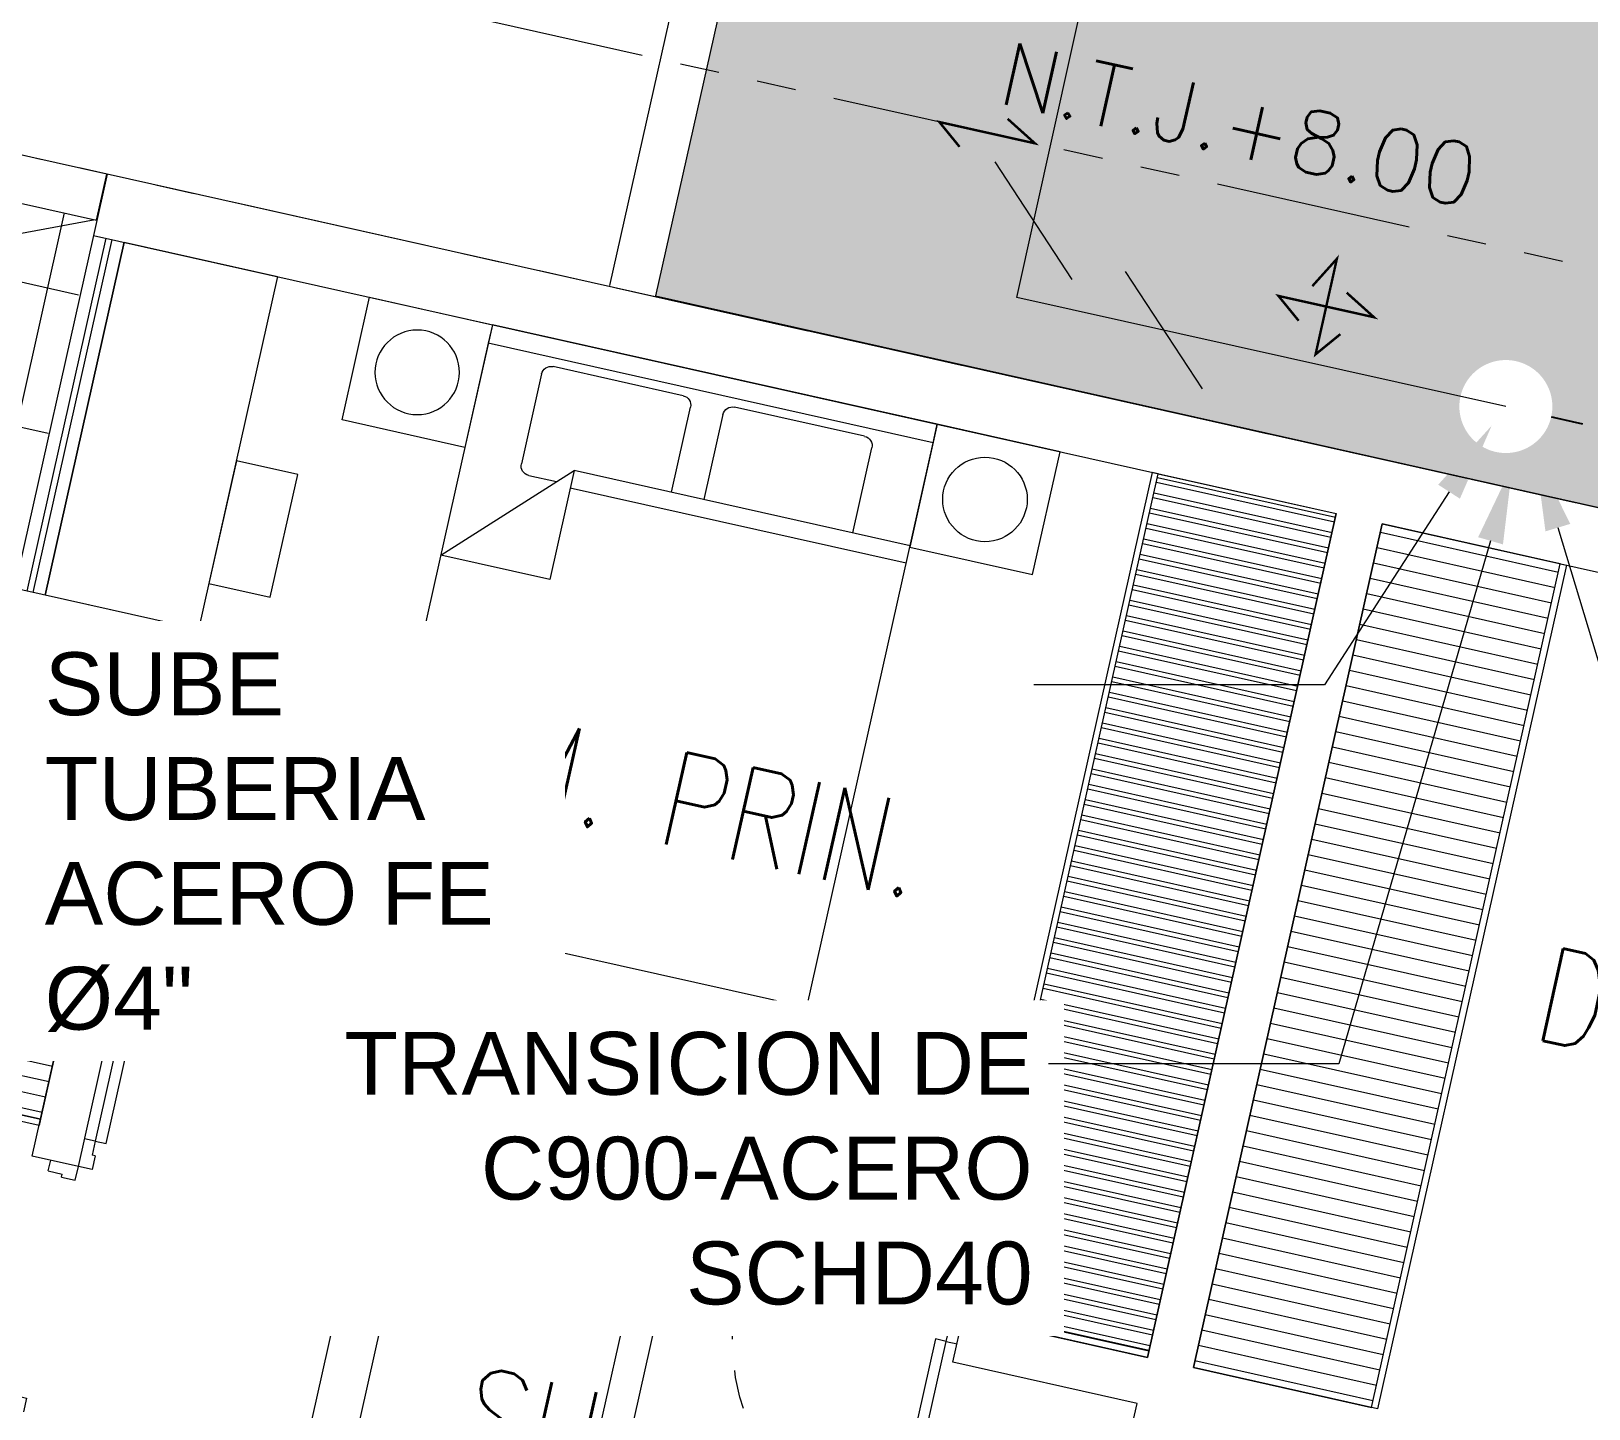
# Model space of a CAD drawing. Header units: millimetres. Extents: x 2471 to 2909, y 1327 to 1568.
# Drawn here: x 2629.57 to 2634.523, y 1510.284 to 1514.666 of the extents above; entities that cross this region are included whole.
import ezdxf
from ezdxf import colors
from ezdxf.entities.mleader import LeaderData, LeaderLine
from ezdxf.enums import TextEntityAlignment as Align
from ezdxf.math import Vec2, Vec3
from ezdxf.xclip import XClip

# ---------------------------------------------------------------- set-up
doc = ezdxf.new("R2010")
doc.units = ezdxf.units.MM
doc.header["$XCLIPFRAME"] = 2
doc.set_wipeout_variables(frame=1)
for name, pattern in [('ACAD_ISO07W100', [3, 0, -3]), ('DASHED2', [0.375, 0.25, -0.125]), ('HIDDEN', [0.375, 0.25, -0.125]), ('HIDDEN2', [0.1875, 0.125, -0.0625]), ('PHANTOM', [2.5, 1.25, -0.25, 0.25, -0.25, 0.25, -0.25])]:
    doc.linetypes.add(name, pattern=pattern)
doc.layers.get('0').update_dxf_attribs({"color": 251, "lineweight": 9})
doc.layers.get('DEFPOINTS').update_dxf_attribs({"color": 251, "lineweight": 9})
for name, color, linetype, lineweight in [('000 SOS 911 - ACCESORIOS ACI', 3, 'Continuous', 9), ('000 SOS 911 SOPORTES ACI', 3, 'Continuous', 25), ('000 SOS 911 TUB. ENTERRADA  ACI', 5, 'DASHED2', 25), ('000 SOS 911 TUBERIA ACI', 3, 'Continuous', 9), ('00_TEXTO_G3S', 7, 'Continuous', 9), ('A-EJES', 251, 'PHANTOM', 13), ('A-ESTRUCTURA-HATCH', 251, 'Continuous', 13), ('A-HATCH', 251, 'Continuous', 13), ('A-MOBILIARIO', 251, 'Continuous', 13), ('A-MURO ALTO', 251, 'Continuous', 13), ('A-MUROS', 251, 'Continuous', 13), ('A-PROYECCIONES', 251, 'HIDDEN', 13), ('A_50_TextoAmbiente', 251, 'Continuous', 13), ('DLP_MOBILIARIO FIJO', 251, 'Continuous', 13), ('DLP_MURO BAJO', 251, 'Continuous', 13), ('DLP_VERDE', 251, 'Continuous', 13), ('NIVELES-NPT', 251, 'Continuous', 13)]:
    doc.layers.add(name, color=color, linetype=linetype, lineweight=lineweight)
doc.styles.add('R100-200', font='romans.shx', dxfattribs={"width": 0.8, "height": 0.3})
doc.styles.add('ROMANS', font='romans.shx', dxfattribs={"width": 0.8})
doc.styles.get("Standard").update_dxf_attribs({"font": 'arial.ttf'})
pattern_1 = [(270, (0.2, 4.2), (0.05, -9e-18), [])]

# ---------------------------------------------------------------- blocks, each defined once
blk = doc.blocks.new('A$C64a6e5d1')
at = {"layer": 'A-EJES', "ltscale": 0.5}
for p, q in [((67.8314, 133.932), (27.5014, 142.9595, 0)), ((67.1393, 133.3285, 0), (27.843, 142.1246, 0))]:
    blk.add_line(p, q, dxfattribs=at)
blk = doc.blocks.new('EST P1')
at = {"layer": 'A-ESTRUCTURA-HATCH'}
h = blk.add_hatch(dxfattribs=at)
h.set_pattern_fill('ANSI31', color=256, scale=0.02)
h.set_pattern_definition([(45, (-226392.07709, -8188203.05961), (-0.04490128060535, 0.04490128060535), [])])
h.paths.add_polyline_path([(-3.61, 5.05), (-3.61, 4.85), (-44.785, 4.85), (-44.785, -0.15), (-46.99, -0.15), (-46.99, -11.15), (-3.61, -11.1501), (-3.61, -11.4001), (-47.24, -11.4001), (-47.24, 0.15), (-45.035, 0.15), (-45.035, 5.05)])
h.paths.add_polyline_path([(5.8757, 4.85), (5.8757, 5.05), (35.53, 5.05), (35.53, 4.85)])
h.paths.add_polyline_path([(47.915, 5.05), (35.58, 5.05), (35.58, 4.85), (47.915, 4.85)])
h.paths.add_polyline_path([(51.865, 4.85), (53.3757, 4.85), (53.3757, 5.05), (51.865, 5.05)])
edge = h.paths.add_edge_path()
edge.add_arc((63.3007, -0.15), 9.7, 360, 540)
edge.add_line((53.6007, -0.15), (53.8007, -0.15))
edge.add_arc((63.3007, -0.15), 9.5, 0.90471, 180, ccw=False)
edge.add_line((72.7995, 0), (70.3507, 0))
edge.add_line((70.3507, 0), (70.3507, -0.1499))
edge.add_line((70.3507, -0.1499), (73.0007, -0.15))
edge = h.paths.add_edge_path()
edge.add_arc((63.3007, -0.15), 3.3, 0.0009, 49.9947)
edge.add_line((65.4221, 2.3777), (65.4222, -0.15))
edge.add_line((65.4222, -0.15), (65.2722, -0.15))
edge.add_line((65.2722, -0.15), (65.2721, 2.4964))
edge.add_arc((63.3007, -0.15), 3.3, 53.3166, 180)
edge.add_line((60.0007, -0.15), (59.8007, -0.15))
edge.add_arc((63.3007, -0.15), 3.5, 2.4574, 179.9999, ccw=False)
edge.add_line((66.7975, 0.0001), (69.4507, 0))
edge.add_line((69.4507, 0), (69.4507, -0.1499))
edge.add_line((69.4507, -0.1499), (66.6007, -0.1499))
h.paths.add_polyline_path([(-3.56, -11.15), (35.53, -11.15), (35.53, -11.4001), (-3.56, -11.4001)])
h.paths.add_polyline_path([(35.58, -11.1501), (71.88, -11.1501), (71.88, -11.4001), (35.58, -11.4)])
blk = doc.blocks.new('A$C47ad906b')
at = {"linetype": 'ACAD_ISO07W100'}
blk.add_blockref('EST P1', (27.0859, 53.6317), dxfattribs=at)
blk = doc.blocks.new('*U844')
for p, q in [((0.01, 0.755), (0.01, 0.8)), ((0.1, 0.765), (0.1, 0.8)), ((0.055, 0.755), (0.01, 0.755)), ((0.1, 0.765), (0.055, 0.765)), ((0.055, 0.755), (0.055, 0.765)), ((0.055, 0.045), (0.01, 0.045)), ((0.01, 0.045), (0.01, 0)), ((0.055, 0.045), (0.055, 0.035)), ((0.1, 0.035), (0.055, 0.035)), ((0.1, 0.035), (0.1, 0))]:
    blk.add_line(p, q)
blk.add_lwpolyline([(0.83, 0.07), (0.83, 0.035), (0.1, 0.035), (0.1, 0.07)], close=True)
at = {"color": 7, "linetype": 'HIDDEN2'}
blk.add_arc((0.0996, 0.034), 0.731, 2.2301, 89.9672, dxfattribs=at)
blk = doc.blocks.new('*U843')
for p, q in [((0.01, 0.855), (0.01, 0.9)), ((0.1, 0.865), (0.1, 0.9)), ((0.055, 0.855), (0.01, 0.855)), ((0.1, 0.865), (0.055, 0.865)), ((0.055, 0.855), (0.055, 0.865)), ((0.055, 0.045), (0.01, 0.045)), ((0.01, 0.045), (0.01, 0)), ((0.055, 0.045), (0.055, 0.035)), ((0.1, 0.035), (0.055, 0.035)), ((0.1, 0.035), (0.1, 0))]:
    blk.add_line(p, q)
blk.add_lwpolyline([(0.93, 0.07), (0.93, 0.035), (0.1, 0.035), (0.1, 0.07)], close=True)
at = {"color": 7, "linetype": 'HIDDEN2'}
blk.add_arc((0.0995, 0.0339), 0.8311, 2.2301, 89.9672, dxfattribs=at)
blk = doc.blocks.new('A$C3E6679A6')
for p, q in [((0, 1.8444), (0.0001, 1.9044)), ((0.0001, 1.9044), (1.4501, 1.9044)), ((1.4501, 1.9044), (1.4501, 1.8444))]:
    blk.add_line(p, q)
at = {"linetype": 'Continuous'}
for p, q in [((0, 1.8444), (1.45, 1.8444)), ((0, 0.0044), (0, 1.8444)), ((1.45, 1.8444), (1.45, 0.0044)), ((0.1867, 1.5087), (0.1867, 1.786)), ((0.2173, 1.8167), (0.6414, 1.8167)), ((0.672, 1.786), (0.672, 1.5087)), ((0.778, 1.5087), (0.778, 1.786)), ((0.8086, 1.8167), (1.2327, 1.8167)), ((1.2633, 1.786), (1.2633, 1.4926)), ((0, 1.5084), (1.0953, 1.5084)), ((1.45, 1.1538), (1.0953, 1.5084)), ((1.0953, 1.5084), (1.0953, 1.1538)), ((1.0953, 1.4524), (0, 1.4524)), ((1.2327, 1.462), (1.1418, 1.462)), ((1.0953, 1.1538), (1.45, 1.1538)), ((1.45, 0.0044), (0, 0.0044))]:
    blk.add_line(p, q, dxfattribs=at)
for centre, start, end in [((0.2173, 1.786), 90, 180), ((0.6414, 1.786), 0, 90), ((0.8086, 1.786), 90, 180), ((1.2327, 1.786), 0, 90), ((1.2327, 1.4926), 270, 0)]:
    blk.add_arc(centre, 0.0306, start, end, dxfattribs=at)
at = {"layer": 'DEFPOINTS', "color": 0, "linetype": 'ByBlock'}
for p in [(0, 1.9044), (0, 0)]:
    blk.add_point(p, dxfattribs=at)
blk = doc.blocks.new('A$C2EBA15F5')
blk.add_lwpolyline([(0, 0.4), (0, 0), (0.4, 0), (0.4, 0.4)], close=True)
blk.add_circle((0.2, 0.2), 0.1344)
blk = doc.blocks.new('*U828')
for p, q in [((0.01, 0.705), (0.01, 0.75)), ((0.1, 0.715), (0.1, 0.75)), ((0.055, 0.705), (0.01, 0.705)), ((0.1, 0.715), (0.055, 0.715)), ((0.055, 0.705), (0.055, 0.715)), ((0.055, 0.045), (0.01, 0.045)), ((0.01, 0.045), (0.01, 0)), ((0.055, 0.045), (0.055, 0.035)), ((0.1, 0.035), (0.055, 0.035)), ((0.1, 0.035), (0.1, 0))]:
    blk.add_line(p, q)
blk.add_lwpolyline([(0.78, 0.07), (0.78, 0.035), (0.1, 0.035), (0.1, 0.07)], close=True)
at = {"color": 7, "linetype": 'HIDDEN2'}
blk.add_arc((0.0996, 0.0341), 0.6809, 2.2301, 89.9672, dxfattribs=at)
blk = doc.blocks.new('TF_P1')
at = {"layer": 'A-HATCH'}
h = blk.add_hatch(dxfattribs=at)
h.set_pattern_fill('ANSI31', color=8, scale=0.005)
h.set_pattern_definition([(45, (-56.61066, -0.533021), (-0.01122532, 0.01122532), [])])
h.paths.add_polyline_path([(1.5, 0.25), (1.7, 0.25), (1.7, 0.45), (1.5, 0.45)])
at = {"layer": 'DLP_MOBILIARIO FIJO'}
h = blk.add_hatch(dxfattribs=at)
h.set_pattern_fill('_USER', color=8, scale=0.05, angle=270, pattern_type=0)
h.set_pattern_definition(pattern_1)
h.paths.add_polyline_path([(0.2, 4.2), (2.95, 4.2), (2.95, 4.78), (0.2, 4.78)])
h = blk.add_hatch(dxfattribs=at)
h.set_pattern_fill('_USER', color=8, scale=0.05, angle=450, pattern_type=0)
h.set_pattern_definition([(90, (9543.784857, 4941.815817), (-0.05, 2e-17), [])])
h.paths.add_polyline_path([(0.2, 4.05), (2.93, 4.05), (2.93, 3.47), (0.2, 3.47)])
h = blk.add_hatch(dxfattribs=at)
h.set_pattern_fill('_USER', color=8, scale=0.05, angle=270, pattern_type=0)
h.set_pattern_definition(pattern_1)
h.paths.add_polyline_path([(0.2, 4.05), (2.95, 4.05), (2.95, 3.47), (0.2, 3.47)])
h = blk.add_hatch(dxfattribs=at)
h.set_pattern_fill('_USER', color=8, scale=0.05, angle=270, pattern_type=0)
h.set_pattern_definition([(270, (2.98, -0.13), (0.05, -9e-18), [])])
h.paths.add_polyline_path([(2.98, -0.13), (2.98, 0.45), (1.7, 0.45), (1.7, 0.25), (1.5, 0.25), (1.5, -0.13)])
at = {"layer": 'A-MOBILIARIO', "color": 8}
for points in [[(0.8, 0.8), (0.8, 0.6), (1.2, 0.6), (1.2, 0.8)], [(1.35, 0.6), (1.35, 0.1), (0.2, 0.1), (0.2, 0.6)], [(1.35, 0.6), (1.35, 0.1), (0.2, 0.1), (0.2, 0.6)]]:
    blk.add_lwpolyline(points, close=True, dxfattribs=at)
at = {"layer": 'A-MUROS', "color": 8}
for p, q in [((2.95, 4.8), (2.95, 4.2)), ((2.95, 4.2), (0.2, 4.2)), ((2.95, 4.05), (0.2, 4.05)), ((2.95, 3.45), (2.95, 4.05)), ((4.25, 4.05), (3.1, 4.05)), ((3.1, 4.05), (3.1, 3.45)), ((3.1, 3.45), (2.95, 3.45)), ((2.95, 2.7), (2.95, 1.5)), ((2.95, 2.7), (3.0968, 2.7)), ((3.1, 1.65), (3.1, 2.7)), ((4.45, 1.65), (3.1, 1.65)), ((2.95, 1.5), (5.1, 1.5)), ((3.1, 0.6), (1.35, 0.6)), ((1.35, 0.6), (1.35, -2.8)), ((3.1, 0.6), (3.1, 0.45)), ((3.1, 0.45), (1.7, 0.45)), ((1.7, 0.45), (1.7, 0.25)), ((1.7, 0.25), (1.5, 0.25)), ((1.5, 0.25), (1.5, -2.65))]:
    blk.add_line(p, q, dxfattribs=at)
blk.add_lwpolyline([(2.95, 4.2), (0.2, 4.2), (0.2, 8.25), (0, 8.25), (0, 0), (0.2, 0), (0.2, 4.05), (2.95, 4.05)], dxfattribs=at)
at = {"layer": 'DLP_MOBILIARIO FIJO', "color": 8}
for p, q in [((0.2, 0.06), (1.35, 0.06)), ((0.2, 0.04), (1.35, 0.04))]:
    blk.add_line(p, q, dxfattribs=at)
at = {"layer": 'DLP_MOBILIARIO FIJO', "color": 8, "elevation": 0}
for points in [[(2.95, 4.8), (2.95, 4.78), (0.2, 4.78), (0.2, 4.8)], [(0.2, 4.2), (2.95, 4.2), (2.95, 4.78), (0.2, 4.78)], [(0.2, 4.05), (2.93, 4.05), (2.93, 3.47), (0.2, 3.47)], [(0.2, 4.05), (2.95, 4.05), (2.95, 3.47), (0.2, 3.47)], [(2.95, 3.45), (2.95, 3.47), (0.2, 3.47), (0.2, 3.45)], [(2.95, 3.45), (2.95, 3.47), (0.2, 3.47), (0.2, 3.45)], [(2.98, 0.45), (3, 0.45), (3, -0.13), (2.98, -0.13)]]:
    blk.add_lwpolyline(points, close=True, dxfattribs=at)
at = {"layer": 'DLP_MOBILIARIO FIJO', "color": 8}
blk.add_lwpolyline([(1.5, 0.45), (2.98, 0.45), (2.98, -0.13), (1.5, -0.13)], close=True, dxfattribs=at)
at = {"layer": 'DLP_MURO BAJO', "color": 8}
for p, q in [((4.45, 2.5), (3.1, 2.5)), ((4.45, 2.4), (3.1, 2.4)), ((0.2, 0.1), (1.35, 0.1)), ((0.2, 0), (1.35, 0))]:
    blk.add_line(p, q, dxfattribs=at)
at = {"layer": 'A-MOBILIARIO', "color": 8, "xscale": -1}
for name, p, rotation in [('*U828', (2.94, 3.45, 0), 180), ('A$C2EBA15F5', (0.2, 1.2999), 180), ('*U844', (3.9, 0.61), 90)]:
    blk.add_blockref(name, p, dxfattribs=dict(at, rotation=rotation))
at = {"layer": 'A-MOBILIARIO', "color": 8}
blk.add_blockref('A$C2EBA15F5', (0.2, 2.7499), dxfattribs=at)
at = {"layer": 'A-MOBILIARIO', "color": 8, "extrusion": (0, 0, -1), "zscale": -1.000000000000001, "rotation": 270}
blk.add_blockref('A$C3E6679A6', (-2.1044, 2.75), dxfattribs=at)
at = {"layer": 'A-MOBILIARIO', "color": 8, "xscale": -1}
blk.add_blockref('*U843', (3.11, 0.6), dxfattribs=at)
blk = doc.blocks.new('A$C4760cff2')
at = {"layer": 'A_50_TextoAmbiente', "style": 'R100-200', "width": 0.8}
for s, rotation, p in [('DORM. PRIN.', 347.3822, (14.6903, 47.0862)), ('DORM. PRIN.', 347.3809, (18.6214, 46.2062)), ('SH. O1', 347.3822, (15.2044, 44.8721))]:
    blk.add_text(s, height=0.3, rotation=rotation, dxfattribs=at).set_placement(p)
blk = doc.blocks.new('Soporte Longitudinal')
at = {"layer": '000 SOS 911 SOPORTES ACI', "const_width": 0.02}
blk.add_lwpolyline([(-0.14, -0.149), (-0.405, 0), (0.405, 0), (0.197, 0.164)], dxfattribs=at)

msp = doc.modelspace()

# ---------------------------------------------------------------- hatches: boundary and pattern name
at = {"layer": 'A-HATCH'}
h = msp.add_hatch(dxfattribs=at)
h.set_pattern_fill('_USER', color=256, scale=0.45, angle=-102.6156, double=1, pattern_type=0)
h.set_pattern_definition([(257.384381858, (-223918.5419, -8186702.8517), (0.439135768104, -0.098284165419), []), (347.384381858, (-223918.5419, -8186702.8517), (0.098284165419, 0.439135768104), [])])
h.paths.add_polyline_path([(2624.8174, 1504.7233), (2621.8896, 1505.3786), (2624.1177, 1515.3321), (2629.773, 1514.0664), (2629.515, 1512.8947), (2626.784, 1513.5058), (2625.7679, 1508.9681), (2626.8417, 1508.7281), (2626.2519, 1506.0933), (2625.1785, 1506.3336)])

# ---------------------------------------------------------------- block references
at = {"color": 1}
msp.add_blockref('A$C64a6e5d1', (2575.8789, 1377.9267), dxfattribs=at)

# ---------------------------------------------------------------- texts
at = {"layer": 'NIVELES-NPT', "style": 'ROMANS'}
msp.add_text('N.T.J.+8.00', height=0.2, rotation=347.3863, dxfattribs=at).set_placement((2633.4111, 1514.3682, 0), align=Align.MIDDLE_CENTER)

# ---------------------------------------------------------------- next in the draw order: block references
at = {"linetype": 'ACAD_ISO07W100'}
ref = msp.add_blockref('A$C47ad906b', (2601.7285, 1500.8349, 0), dxfattribs=dict(at, rotation=257.382711444673))
XClip(ref).set_block_clipping_path([(-32.7771099955, 2.2226421868), (98.966152451, 2.2311685525), (98.9658266148, 7.2312249728), (99.7946497677, 7.2312789899), (100.0860832045, 13.4814635285), (100.1766123548, 17.3149815146), (100.3267845167, 20.5304395065), (97.1711962195, 20.6773210117), (93.5338054346, 23.2807166483), (85.4122358067, 23.2798339301), (85.4121779315, 21.8087508774), (84.8685753467, 21.4595517737), (84.2744105561, 21.0140181032), (83.7236675164, 20.5315185136), (83.2217984032, 20.020823719), (82.9119482925, 19.6642585539), (82.6902667088, 19.3857521464), (82.4208442196, 19.0171344008), (81.5253252406, 21.681570397), (-19.0374325849, 21.6816708043), (-22.9522799095, 17.2482101666), (-26.3217196958, 13.732875739), (-31.4099124894, 12.2080788992), (-35.6628028844, 13.1383932107)])

# ---------------------------------------------------------------- next in the draw order: block references
at = {"color": 251, "rotation": 257.381886132596}
msp.add_blockref('TF_P1', (2629.8114, 1514.2118, 0), dxfattribs=at)

# ---------------------------------------------------------------- next in the draw order: hatches: boundary and pattern name
at = {"layer": 'DLP_VERDE'}
h = msp.add_hatch(dxfattribs=at)
h.set_pattern_fill('AR-SAND', color=256, scale=0.0035, angle=215)
h.set_pattern_definition([(252.5, (-223918.54188, -8186702.85172), (0.1028379063742, -0.1371042579803), [0, -0.135128, 0, -0.15113, 0, -0.1444625]), (222.5, (-223918.54188, -8186702.85172), (0.0150241246165, -0.2957586482646), [0, -0.072898, 0, -0.121793, 0, -0.0466725]), (182.5, (-223918.45231, -8186702.789), (-0.226491538642, -0.159205150185), [0, -0.04445, 0, -0.16002, 0, -0.208915]), (172.5, (-223918.45231, -8186702.789), (-0.174160637763, -0.217199849944), [0, -0.022225, 0, -0.104902, 0, -0.120015])])
h.paths.add_polyline_path([(2640.6861, 1512.2101), (2639.2832, 1505.9427), (2638.8446, 1506.0409), (2638.2548, 1503.4063), (2638.6927, 1503.308), (2638.6833, 1503.2657), (2640.0492, 1502.9593), (2642.083, 1511.855)])
edge = h.paths.add_edge_path()
edge.add_line((2634.7163, 1513.1152), (2635.1742, 1515.1568))
edge.add_arc((2642.9367, 1523.0911), 11.1, 217.64206, 225.62698, ccw=False)
edge.add_arc((2633.7513, 1516.0066), 0.5, 37.6448, 127.5128)
edge.add_line((2633.4469, 1516.4032), (2632.7726, 1515.8856))
edge.add_line((2632.7726, 1515.8856), (2633.508, 1514.9277))
edge.add_line((2633.508, 1514.9277), (2633.389, 1514.8364))
edge.add_line((2633.389, 1514.8364), (2632.6536, 1515.7942))
edge.add_line((2632.6536, 1515.7942), (2631.8602, 1515.1851))
edge.add_line((2631.8602, 1515.1851), (2631.555, 1513.8242))
edge.add_line((2631.555, 1513.8242), (2634.7163, 1513.1152))
edge = h.paths.add_edge_path()
edge.add_line((2635.3006, 1515.035), (2634.8627, 1513.0824))
edge.add_line((2634.8627, 1513.0824), (2637.7153, 1512.4438))
edge.add_line((2637.7153, 1512.4438), (2637.8861, 1513.2067))
edge.add_arc((2642.9367, 1523.0911), 11.1, 226.53294, 242.9345, ccw=False)

# ---------------------------------------------------------------- next in the draw order: linework, layer by layer
at = {"layer": '000 SOS 911 - ACCESORIOS ACI'}
for p, q in [((2632.8801, 1513.877, 0), (2632.6354, 1514.2504, 0)), ((2633.2947, 1513.5284, 0), (2633.0501, 1513.9017, 0))]:
    msp.add_line(p, q, dxfattribs=at)
at = {"layer": '000 SOS 911 TUB. ENTERRADA  ACI', "elevation": 0}
msp.add_lwpolyline([(2634.2591, 1513.4725), (2644.0743, 1511.2667)], dxfattribs=at)
at = {"layer": 'A-MURO ALTO', "elevation": 0}
msp.add_lwpolyline([(2629.8104, 1514.2117), (2624.1505, 1515.4787), (2624.1177, 1515.3323), (2629.7777, 1514.0653)], close=True, dxfattribs=at)
for points in [[(2631.7258, 1515.271), (2631.4086, 1513.857)], [(2631.8602, 1515.1851), (2631.555, 1513.8242)]]:
    msp.add_lwpolyline(points, dxfattribs=at)
at = {"layer": 'A-PROYECCIONES'}
msp.add_line((2629.773, 1514.0664, 0), (2626.7832, 1513.5059, 0), dxfattribs=at)
at = {"layer": 'DLP_VERDE', "color": 58, "true_color": 0x4d6600, "elevation": 0}
msp.add_lwpolyline([(2634.7163, 1513.1152), (2635.1742, 1515.1568, -0.034855), (2634.1472, 1516.312, 0.413539), (2633.4469, 1516.4032), (2632.7726, 1515.8856), (2633.508, 1514.9277), (2633.389, 1514.8364), (2632.6536, 1515.7942), (2631.8602, 1515.1851), (2631.555, 1513.8242)], format="xyb", close=True, dxfattribs=at)

# ---------------------------------------------------------------- next in the draw order: block references
msp.add_blockref('A$C4760cff2', (2615.7147, 1465.2582, 0))
at = {"layer": '000 SOS 911 SOPORTES ACI'}
for p, xscale, yscale, zscale, rotation in [((2632.6096, 1514.3435, 0), 0.384521484375, 0.384521484375, 0.384521484375, 167.4159729581457), ((2633.6879, 1513.7904, 0), 0.3845214843749999, 0.3845214843749999, 0.3845214843749999, 257.4159729581457), ((2633.6879, 1513.7904, 0), 0.384521484375, 0.384521484375, 0.384521484375, 167.4159729581457)]:
    msp.add_blockref('Soporte Longitudinal', p, dxfattribs=dict(at, xscale=xscale, yscale=yscale, zscale=zscale, rotation=rotation))

# ---------------------------------------------------------------- next in the draw order: leaders
at = {"layer": '00_TEXTO_G3S'}
ml = msp.add_multileader_mtext('Standard', dxfattribs=at)
ml.set_content('SUBE TUBERIA C-900 Ø4"', color=256)
ml.set_leader_properties(color=256, linetype='ByLayer', lineweight=-1)
ml.build(insert=Vec2(0, 0))
ml.multileader.update_dxf_attribs({"dogleg_length": 5, "arrow_head_size": 0.25, "scale": 0.5})
ctx = ml.context
ctx.base_point, ctx.scale, ctx.char_height, ctx.arrow_head_size, ctx.landing_gap_size, ctx.plane_origin = Vec3(2635.7012, 1511.9173, 2.3013), 0.5, 0.2, 0.25, 0.05, Vec3(2634.2591, 1513.4725, 2.3013)
notes = []
notes.append((ctx, [(0, (1, 1, 0), (2634.7775, 1511.9173, 2.3013), (1, 0), 0.9236, [(0, [(2634.3522, 1513.3266, 2.3013)], 0, [])])]))
ctx.mtext.insert, ctx.mtext.width, ctx.mtext.defined_height, ctx.mtext.flow_direction = Vec3(2635.7512, 1512.0213, 2.3013), 3.559499, 0.2408, 5
ctx.mtext.has_bg_fill, ctx.mtext.bg_color, ctx.mtext.bg_scale_factor, ctx.mtext.bg_transparency, ctx.mtext.use_window_bg_color = 1, -1027028792, 1.5, 0, 1
for ctx, leaders in notes:
    for number, flags, end, landing, length, lines in leaders:
        leader = LeaderData()
        leader.index, (leader.has_last_leader_line, leader.has_dogleg_vector, leader.attachment_direction) = number, flags
        leader.last_leader_point, leader.dogleg_vector, leader.dogleg_length = Vec3(end), Vec3(landing), length
        for number, points, colour, breaks in lines:
            line = LeaderLine()
            line.index, line.vertices, line.color, line.breaks = number, Vec3.list(points), colors.encode_raw_color(colour), breaks
            leader.lines.append(line)
        ctx.leaders.append(leader)

# ---------------------------------------------------------------- next in the draw order: wipeouts: each hides what was drawn before it
msp.add_wipeout([(2634.407, 1513.4725), (2634.407, 1513.4743), (2634.407, 1513.4762), (2634.4069, 1513.478), (2634.4068, 1513.4799), (2634.4067, 1513.4817), (2634.4066, 1513.4836), (2634.4064, 1513.4854), (2634.4063, 1513.4873), (2634.4061, 1513.4891), (2634.4058, 1513.491), (2634.4056, 1513.4928), (2634.4053, 1513.4947), (2634.405, 1513.4965), (2634.4047, 1513.4983), (2634.4044, 1513.5002), (2634.404, 1513.502), (2634.4037, 1513.5038), (2634.4032, 1513.5056), (2634.4028, 1513.5074), (2634.4024, 1513.5092), (2634.4019, 1513.511), (2634.4014, 1513.5128), (2634.4009, 1513.5146), (2634.4003, 1513.5164), (2634.3998, 1513.5182), (2634.3992, 1513.5199), (2634.3986, 1513.5217), (2634.398, 1513.5234), (2634.3973, 1513.5252), (2634.3966, 1513.5269), (2634.3959, 1513.5286), (2634.3952, 1513.5303), (2634.3945, 1513.532), (2634.3937, 1513.5337), (2634.3929, 1513.5354), (2634.3921, 1513.5371), (2634.3913, 1513.5388), (2634.3905, 1513.5404), (2634.3896, 1513.5421), (2634.3887, 1513.5437), (2634.3878, 1513.5453), (2634.3869, 1513.5469), (2634.3859, 1513.5485), (2634.385, 1513.5501), (2634.384, 1513.5517), (2634.383, 1513.5533), (2634.382, 1513.5548), (2634.3809, 1513.5563), (2634.3799, 1513.5579), (2634.3788, 1513.5594), (2634.3777, 1513.5609), (2634.3765, 1513.5624), (2634.3754, 1513.5638), (2634.3743, 1513.5653), (2634.3731, 1513.5667), (2634.3719, 1513.5681), (2634.3707, 1513.5695), (2634.3694, 1513.5709), (2634.3682, 1513.5723), (2634.3669, 1513.5737), (2634.3657, 1513.575), (2634.3644, 1513.5764), (2634.363, 1513.5777), (2634.3617, 1513.579), (2634.3604, 1513.5802), (2634.359, 1513.5815), (2634.3576, 1513.5828), (2634.3562, 1513.584), (2634.3548, 1513.5852), (2634.3534, 1513.5864), (2634.352, 1513.5876), (2634.3505, 1513.5887), (2634.349, 1513.5899), (2634.3476, 1513.591), (2634.3461, 1513.5921), (2634.3445, 1513.5932), (2634.343, 1513.5942), (2634.3415, 1513.5953), (2634.3399, 1513.5963), (2634.3384, 1513.5973), (2634.3368, 1513.5983), (2634.3352, 1513.5993), (2634.3336, 1513.6002), (2634.332, 1513.6011), (2634.3304, 1513.602), (2634.3287, 1513.6029), (2634.3271, 1513.6038), (2634.3254, 1513.6046), (2634.3238, 1513.6055), (2634.3221, 1513.6063), (2634.3204, 1513.607), (2634.3187, 1513.6078), (2634.317, 1513.6085), (2634.3153, 1513.6092), (2634.3136, 1513.6099), (2634.3118, 1513.6106), (2634.3101, 1513.6113), (2634.3084, 1513.6119), (2634.3066, 1513.6125), (2634.3048, 1513.6131), (2634.3031, 1513.6137), (2634.3013, 1513.6142), (2634.2995, 1513.6147), (2634.2977, 1513.6152), (2634.2959, 1513.6157), (2634.2941, 1513.6161), (2634.2923, 1513.6166), (2634.2905, 1513.617), (2634.2887, 1513.6173), (2634.2868, 1513.6177), (2634.285, 1513.618), (2634.2832, 1513.6184), (2634.2814, 1513.6186), (2634.2795, 1513.6189), (2634.2777, 1513.6192), (2634.2758, 1513.6194), (2634.274, 1513.6196), (2634.2721, 1513.6198), (2634.2703, 1513.6199), (2634.2684, 1513.62), (2634.2666, 1513.6201), (2634.2647, 1513.6202), (2634.2629, 1513.6203), (2634.261, 1513.6203), (2634.2591, 1513.6203), (2634.2573, 1513.6203), (2634.2554, 1513.6203), (2634.2536, 1513.6202), (2634.2517, 1513.6201), (2634.2499, 1513.62), (2634.248, 1513.6199), (2634.2462, 1513.6198), (2634.2443, 1513.6196), (2634.2425, 1513.6194), (2634.2406, 1513.6192), (2634.2388, 1513.6189), (2634.2369, 1513.6186), (2634.2351, 1513.6184), (2634.2333, 1513.618), (2634.2314, 1513.6177), (2634.2296, 1513.6173), (2634.2278, 1513.617), (2634.226, 1513.6166), (2634.2242, 1513.6161), (2634.2224, 1513.6157), (2634.2206, 1513.6152), (2634.2188, 1513.6147), (2634.217, 1513.6142), (2634.2152, 1513.6137), (2634.2134, 1513.6131), (2634.2117, 1513.6125), (2634.2099, 1513.6119), (2634.2082, 1513.6113), (2634.2064, 1513.6106), (2634.2047, 1513.6099), (2634.203, 1513.6092), (2634.2013, 1513.6085), (2634.1996, 1513.6078), (2634.1979, 1513.607), (2634.1962, 1513.6063), (2634.1945, 1513.6055), (2634.1928, 1513.6046), (2634.1912, 1513.6038), (2634.1895, 1513.6029), (2634.1879, 1513.602), (2634.1863, 1513.6011), (2634.1847, 1513.6002), (2634.1831, 1513.5993), (2634.1815, 1513.5983), (2634.1799, 1513.5973), (2634.1783, 1513.5963), (2634.1768, 1513.5953), (2634.1753, 1513.5942), (2634.1737, 1513.5932), (2634.1722, 1513.5921), (2634.1707, 1513.591), (2634.1692, 1513.5899), (2634.1678, 1513.5887), (2634.1663, 1513.5876), (2634.1649, 1513.5864), (2634.1635, 1513.5852), (2634.1621, 1513.584), (2634.1607, 1513.5828), (2634.1593, 1513.5815), (2634.1579, 1513.5802), (2634.1566, 1513.579), (2634.1552, 1513.5777), (2634.1539, 1513.5764), (2634.1526, 1513.575), (2634.1513, 1513.5737), (2634.1501, 1513.5723), (2634.1488, 1513.5709), (2634.1476, 1513.5695), (2634.1464, 1513.5681), (2634.1452, 1513.5667), (2634.144, 1513.5653), (2634.1429, 1513.5638), (2634.1417, 1513.5624), (2634.1406, 1513.5609), (2634.1395, 1513.5594), (2634.1384, 1513.5579), (2634.1374, 1513.5563), (2634.1363, 1513.5548), (2634.1353, 1513.5533), (2634.1343, 1513.5517), (2634.1333, 1513.5501), (2634.1323, 1513.5485), (2634.1314, 1513.5469), (2634.1305, 1513.5453), (2634.1296, 1513.5437), (2634.1287, 1513.5421), (2634.1278, 1513.5404), (2634.127, 1513.5388), (2634.1261, 1513.5371), (2634.1253, 1513.5354), (2634.1246, 1513.5337), (2634.1238, 1513.532), (2634.1231, 1513.5303), (2634.1224, 1513.5286), (2634.1217, 1513.5269), (2634.121, 1513.5252), (2634.1203, 1513.5234), (2634.1197, 1513.5217), (2634.1191, 1513.5199), (2634.1185, 1513.5182), (2634.1179, 1513.5164), (2634.1174, 1513.5146), (2634.1169, 1513.5128), (2634.1164, 1513.511), (2634.1159, 1513.5092), (2634.1155, 1513.5074), (2634.115, 1513.5056), (2634.1146, 1513.5038), (2634.1143, 1513.502), (2634.1139, 1513.5002), (2634.1136, 1513.4983), (2634.1132, 1513.4965), (2634.1129, 1513.4947), (2634.1127, 1513.4928), (2634.1124, 1513.491), (2634.1122, 1513.4891), (2634.112, 1513.4873), (2634.1118, 1513.4854), (2634.1117, 1513.4836), (2634.1116, 1513.4817), (2634.1115, 1513.4799), (2634.1114, 1513.478), (2634.1113, 1513.4762), (2634.1113, 1513.4743), (2634.1113, 1513.4725), (2634.1113, 1513.4706), (2634.1113, 1513.4687), (2634.1114, 1513.4669), (2634.1115, 1513.465), (2634.1116, 1513.4632), (2634.1117, 1513.4613), (2634.1118, 1513.4595), (2634.112, 1513.4576), (2634.1122, 1513.4558), (2634.1124, 1513.4539), (2634.1127, 1513.4521), (2634.1129, 1513.4502), (2634.1132, 1513.4484), (2634.1136, 1513.4466), (2634.1139, 1513.4447), (2634.1143, 1513.4429), (2634.1146, 1513.4411), (2634.115, 1513.4393), (2634.1155, 1513.4375), (2634.1159, 1513.4357), (2634.1164, 1513.4339), (2634.1169, 1513.4321), (2634.1174, 1513.4303), (2634.1179, 1513.4285), (2634.1185, 1513.4268), (2634.1191, 1513.425), (2634.1197, 1513.4232), (2634.1203, 1513.4215), (2634.121, 1513.4198), (2634.1217, 1513.418), (2634.1224, 1513.4163), (2634.1231, 1513.4146), (2634.1238, 1513.4129), (2634.1246, 1513.4112), (2634.1253, 1513.4095), (2634.1261, 1513.4078), (2634.127, 1513.4062), (2634.1278, 1513.4045), (2634.1287, 1513.4029), (2634.1296, 1513.4012), (2634.1305, 1513.3996), (2634.1314, 1513.398), (2634.1323, 1513.3964), (2634.1333, 1513.3948), (2634.1343, 1513.3932), (2634.1353, 1513.3917), (2634.1363, 1513.3901), (2634.1374, 1513.3886), (2634.1384, 1513.3871), (2634.1395, 1513.3855), (2634.1406, 1513.384), (2634.1417, 1513.3826), (2634.1429, 1513.3811), (2634.144, 1513.3796), (2634.1452, 1513.3782), (2634.1464, 1513.3768), (2634.1476, 1513.3754), (2634.1488, 1513.374), (2634.1501, 1513.3726), (2634.1513, 1513.3712), (2634.1526, 1513.3699), (2634.1539, 1513.3686), (2634.1552, 1513.3672), (2634.1566, 1513.3659), (2634.1579, 1513.3647), (2634.1593, 1513.3634), (2634.1607, 1513.3622), (2634.1621, 1513.3609), (2634.1635, 1513.3597), (2634.1649, 1513.3585), (2634.1663, 1513.3573), (2634.1678, 1513.3562), (2634.1692, 1513.355), (2634.1707, 1513.3539), (2634.1722, 1513.3528), (2634.1737, 1513.3517), (2634.1753, 1513.3507), (2634.1768, 1513.3496), (2634.1783, 1513.3486), (2634.1799, 1513.3476), (2634.1815, 1513.3466), (2634.1831, 1513.3457), (2634.1847, 1513.3447), (2634.1863, 1513.3438), (2634.1879, 1513.3429), (2634.1895, 1513.342), (2634.1912, 1513.3411), (2634.1928, 1513.3403), (2634.1945, 1513.3395), (2634.1962, 1513.3387), (2634.1979, 1513.3379), (2634.1996, 1513.3371), (2634.2013, 1513.3364), (2634.203, 1513.3357), (2634.2047, 1513.335), (2634.2064, 1513.3343), (2634.2082, 1513.3336), (2634.2099, 1513.333), (2634.2117, 1513.3324), (2634.2134, 1513.3318), (2634.2152, 1513.3313), (2634.217, 1513.3307), (2634.2188, 1513.3302), (2634.2206, 1513.3297), (2634.2224, 1513.3292), (2634.2242, 1513.3288), (2634.226, 1513.3284), (2634.2278, 1513.3279), (2634.2296, 1513.3276), (2634.2314, 1513.3272), (2634.2333, 1513.3269), (2634.2351, 1513.3266), (2634.2369, 1513.3263), (2634.2388, 1513.326), (2634.2406, 1513.3258), (2634.2425, 1513.3255), (2634.2443, 1513.3253), (2634.2462, 1513.3252), (2634.248, 1513.325), (2634.2499, 1513.3249), (2634.2517, 1513.3248), (2634.2536, 1513.3247), (2634.2554, 1513.3246), (2634.2573, 1513.3246), (2634.2591, 1513.3246), (2634.261, 1513.3246), (2634.2629, 1513.3246), (2634.2647, 1513.3247), (2634.2666, 1513.3248), (2634.2684, 1513.3249), (2634.2703, 1513.325), (2634.2721, 1513.3252), (2634.274, 1513.3253), (2634.2758, 1513.3255), (2634.2777, 1513.3258), (2634.2795, 1513.326), (2634.2814, 1513.3263), (2634.2832, 1513.3266), (2634.285, 1513.3269), (2634.2868, 1513.3272), (2634.2887, 1513.3276), (2634.2905, 1513.3279), (2634.2923, 1513.3284), (2634.2941, 1513.3288), (2634.2959, 1513.3292), (2634.2977, 1513.3297), (2634.2995, 1513.3302), (2634.3013, 1513.3307), (2634.3031, 1513.3313), (2634.3048, 1513.3318), (2634.3066, 1513.3324), (2634.3084, 1513.333), (2634.3101, 1513.3336), (2634.3118, 1513.3343), (2634.3136, 1513.335), (2634.3153, 1513.3357), (2634.317, 1513.3364), (2634.3187, 1513.3371), (2634.3204, 1513.3379), (2634.3221, 1513.3387), (2634.3238, 1513.3395), (2634.3254, 1513.3403), (2634.3271, 1513.3411), (2634.3287, 1513.342), (2634.3304, 1513.3429), (2634.332, 1513.3438), (2634.3336, 1513.3447), (2634.3352, 1513.3457), (2634.3368, 1513.3466), (2634.3384, 1513.3476), (2634.3399, 1513.3486), (2634.3415, 1513.3496), (2634.343, 1513.3507), (2634.3445, 1513.3517), (2634.3461, 1513.3528), (2634.3476, 1513.3539), (2634.349, 1513.355), (2634.3505, 1513.3562), (2634.352, 1513.3573), (2634.3534, 1513.3585), (2634.3548, 1513.3597), (2634.3562, 1513.3609), (2634.3576, 1513.3622), (2634.359, 1513.3634), (2634.3604, 1513.3647), (2634.3617, 1513.3659), (2634.363, 1513.3672), (2634.3644, 1513.3686), (2634.3657, 1513.3699), (2634.3669, 1513.3712), (2634.3682, 1513.3726), (2634.3694, 1513.374), (2634.3707, 1513.3754), (2634.3719, 1513.3768), (2634.3731, 1513.3782), (2634.3743, 1513.3796), (2634.3754, 1513.3811), (2634.3765, 1513.3826), (2634.3777, 1513.384), (2634.3788, 1513.3855), (2634.3799, 1513.3871), (2634.3809, 1513.3886), (2634.382, 1513.3901), (2634.383, 1513.3917), (2634.384, 1513.3932), (2634.385, 1513.3948), (2634.3859, 1513.3964), (2634.3869, 1513.398), (2634.3878, 1513.3996), (2634.3887, 1513.4012), (2634.3896, 1513.4029), (2634.3905, 1513.4045), (2634.3913, 1513.4062), (2634.3921, 1513.4078), (2634.3929, 1513.4095), (2634.3937, 1513.4112), (2634.3945, 1513.4129), (2634.3952, 1513.4146), (2634.3959, 1513.4163), (2634.3966, 1513.418), (2634.3973, 1513.4198), (2634.398, 1513.4215), (2634.3986, 1513.4232), (2634.3992, 1513.425), (2634.3998, 1513.4268), (2634.4003, 1513.4285), (2634.4009, 1513.4303), (2634.4014, 1513.4321), (2634.4019, 1513.4339), (2634.4024, 1513.4357), (2634.4028, 1513.4375), (2634.4032, 1513.4393), (2634.4037, 1513.4411), (2634.404, 1513.4429), (2634.4044, 1513.4447), (2634.4047, 1513.4466), (2634.405, 1513.4484), (2634.4053, 1513.4502), (2634.4056, 1513.4521), (2634.4058, 1513.4539), (2634.4061, 1513.4558), (2634.4063, 1513.4576), (2634.4064, 1513.4595), (2634.4066, 1513.4613), (2634.4067, 1513.4632), (2634.4068, 1513.465), (2634.4069, 1513.4669), (2634.407, 1513.4687), (2634.407, 1513.4706)]).translate(0, 0, 0).dxf.layer = '000 SOS 911 TUB. ENTERRADA  ACI'

# ---------------------------------------------------------------- next in the draw order: linework, layer by layer
at = {"layer": '000 SOS 911 TUBERIA ACI', "ltscale": 0.1, "elevation": 0}
msp.add_lwpolyline([(2634.2591, 1513.4725), (2632.7036, 1513.8197), (2633.3435, 1516.7034)], dxfattribs=at)

# ---------------------------------------------------------------- next in the draw order: leaders
at = {"layer": '00_TEXTO_G3S'}
ml = msp.add_multileader_mtext('Standard', dxfattribs=at)
ml.set_content('SUBE TUBERIA ACERO FE Ø4"', color=256)
ml.set_leader_properties(color=256, linetype='ByLayer', lineweight=-1)
ml.build(insert=Vec2(0, 0))
ml.multileader.update_dxf_attribs({"dogleg_length": 5, "arrow_head_size": 0.25, "scale": 0.5})
ctx = ml.context
ctx.base_point, ctx.scale, ctx.char_height, ctx.arrow_head_size, ctx.landing_gap_size, ctx.plane_origin = Vec3(2629.5628, 1512.5868, 2.3013), 0.5, 0.2, 0.25, 0.05, Vec3(2634.2598, 1513.4753, 2.3013)
notes = []
notes.append((ctx, [(1, (1, 1, 0), (2633.6819, 1512.5868, 2.3013), (-1, 0), 0.9236, [(0, [(2634.214, 1513.4117, 2.3013)], 0, [])])]))
ctx.mtext.insert, ctx.mtext.width, ctx.mtext.defined_height, ctx.mtext.flow_direction = Vec3(2629.6128, 1512.6908, 2.3013), 3.109345, 0.078, 5
ctx.mtext.has_bg_fill, ctx.mtext.bg_color, ctx.mtext.bg_scale_factor, ctx.mtext.bg_transparency, ctx.mtext.use_window_bg_color = 1, -1027028792, 1.5, 0, 1
for ctx, leaders in notes:
    for number, flags, end, landing, length, lines in leaders:
        leader = LeaderData()
        leader.index, (leader.has_last_leader_line, leader.has_dogleg_vector, leader.attachment_direction) = number, flags
        leader.last_leader_point, leader.dogleg_vector, leader.dogleg_length = Vec3(end), Vec3(landing), length
        for number, points, colour, breaks in lines:
            line = LeaderLine()
            line.index, line.vertices, line.color, line.breaks = number, Vec3.list(points), colors.encode_raw_color(colour), breaks
            leader.lines.append(line)
        ctx.leaders.append(leader)

# ---------------------------------------------------------------- next in the draw order: leaders
ml = msp.add_multileader_mtext('Standard', dxfattribs=at)
ml.set_content('TRANSICION DE C900-ACERO SCHD40', color=256)
ml.set_leader_properties(color=256, linetype='ByLayer', lineweight=-1)
ml.build(insert=Vec2(0, 0))
ml.multileader.update_dxf_attribs({"dogleg_length": 5, "arrow_head_size": 0.25, "scale": 0.5})
ctx = ml.context
ctx.base_point, ctx.scale, ctx.char_height, ctx.arrow_head_size, ctx.landing_gap_size, ctx.plane_origin = Vec3(2627.5232, 1511.3817, 0), 0.5, 0.2, 0.25, 0.05, Vec3(2634.2869, 1513.3138, 0)
ctx.text_align_type = 2
notes = []
notes.append((ctx, [(1, (1, 1, 0), (2633.728, 1511.3817, 0), (-1, 0), 0.9236, [(0, [(2634.2801, 1513.2855, 0)], 0, [])])]))
ctx.mtext.insert, ctx.mtext.width, ctx.mtext.defined_height, ctx.mtext.alignment, ctx.mtext.flow_direction = Vec3(2632.7543, 1511.4834, 0), 5.337989, 0.1565, 3, 5
ctx.mtext.has_bg_fill, ctx.mtext.bg_color, ctx.mtext.bg_scale_factor, ctx.mtext.bg_transparency, ctx.mtext.use_window_bg_color = 1, -1027028792, 1.5, 0, 1
for ctx, leaders in notes:
    for number, flags, end, landing, length, lines in leaders:
        leader = LeaderData()
        leader.index, (leader.has_last_leader_line, leader.has_dogleg_vector, leader.attachment_direction) = number, flags
        leader.last_leader_point, leader.dogleg_vector, leader.dogleg_length = Vec3(end), Vec3(landing), length
        for number, points, colour, breaks in lines:
            line = LeaderLine()
            line.index, line.vertices, line.color, line.breaks = number, Vec3.list(points), colors.encode_raw_color(colour), breaks
            leader.lines.append(line)
        ctx.leaders.append(leader)

doc.saveas('drawing.dxf')
